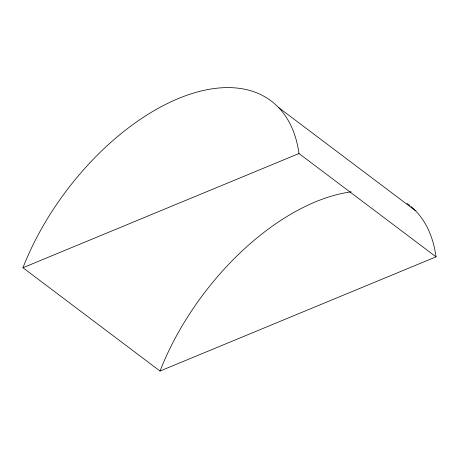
<?xml version="1.0" encoding="UTF-8"?>
<svg xmlns="http://www.w3.org/2000/svg" width="459" height="459" viewBox="0 0 459 459"><rect width="100%" height="100%" fill="white"/><g stroke="black" fill="none" stroke-linecap="round" stroke-linejoin="round"><path stroke-width="0.69" d="M22.95 267.74L298.975 153.53L436.05 256.839L160.025 371.05L22.95 267.74A195.092 109.46 -53 0 1 178.522 98.484A195.092 109.46 -53 0 1 298.975 153.53M278.493 107.458L415.567 210.767M410.931 206.424A195.092 109.46 -53 0 1 436.05 256.839M160.025 371.05A195.092 109.46 -53 0 1 351.319 191.839M407.03 203.383A195.092 109.46 -53 0 1 409.847 205.523"/></g></svg>
